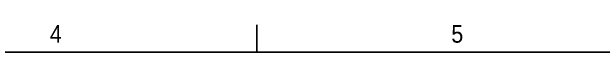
# Model space of a CAD drawing. Header units: millimetres. Extents: x 2 to 1109, y 2 to 430.
# Drawn here: x 236.8 to 339.7, y 425.4 to 430.2 of the extents above; entities that cross this region are included whole.
import ezdxf

# ---------------------------------------------------------------- set-up
doc = ezdxf.new("R2010")
doc.units = ezdxf.units.MM
doc.header["$LTSCALE"] = 0.5
doc.layers.add('注释', color=2, linetype='Continuous')
doc.layers.add('草图直线', color=1, linetype='Continuous')
doc.styles.add('SLDTEXTSTYLE0', font='GOTHIC.TTF', dxfattribs={"width": 0.913})

msp = doc.modelspace()

# ---------------------------------------------------------------- linework, layer by layer
at = {"layer": '草图直线'}
for p, q in [((279.4, 430.21), (279.4, 425.45)), ((279.4, 425.45), (279.4, 430.21)), ((6.35, 425.45), (552.45, 425.45))]:
    msp.add_line(p, q, dxfattribs=at)

# ---------------------------------------------------------------- texts
at = {"layer": '注释', "char_height": 3.05, "attachment_point": 2, "style": 'SLDTEXTSTYLE0'}
for s, insert in [('4', (244.44, 430.15)), ('5', (314.29, 430.15))]:
    msp.add_mtext(s, dxfattribs=dict(at, insert=insert))

doc.saveas('drawing.dxf')
